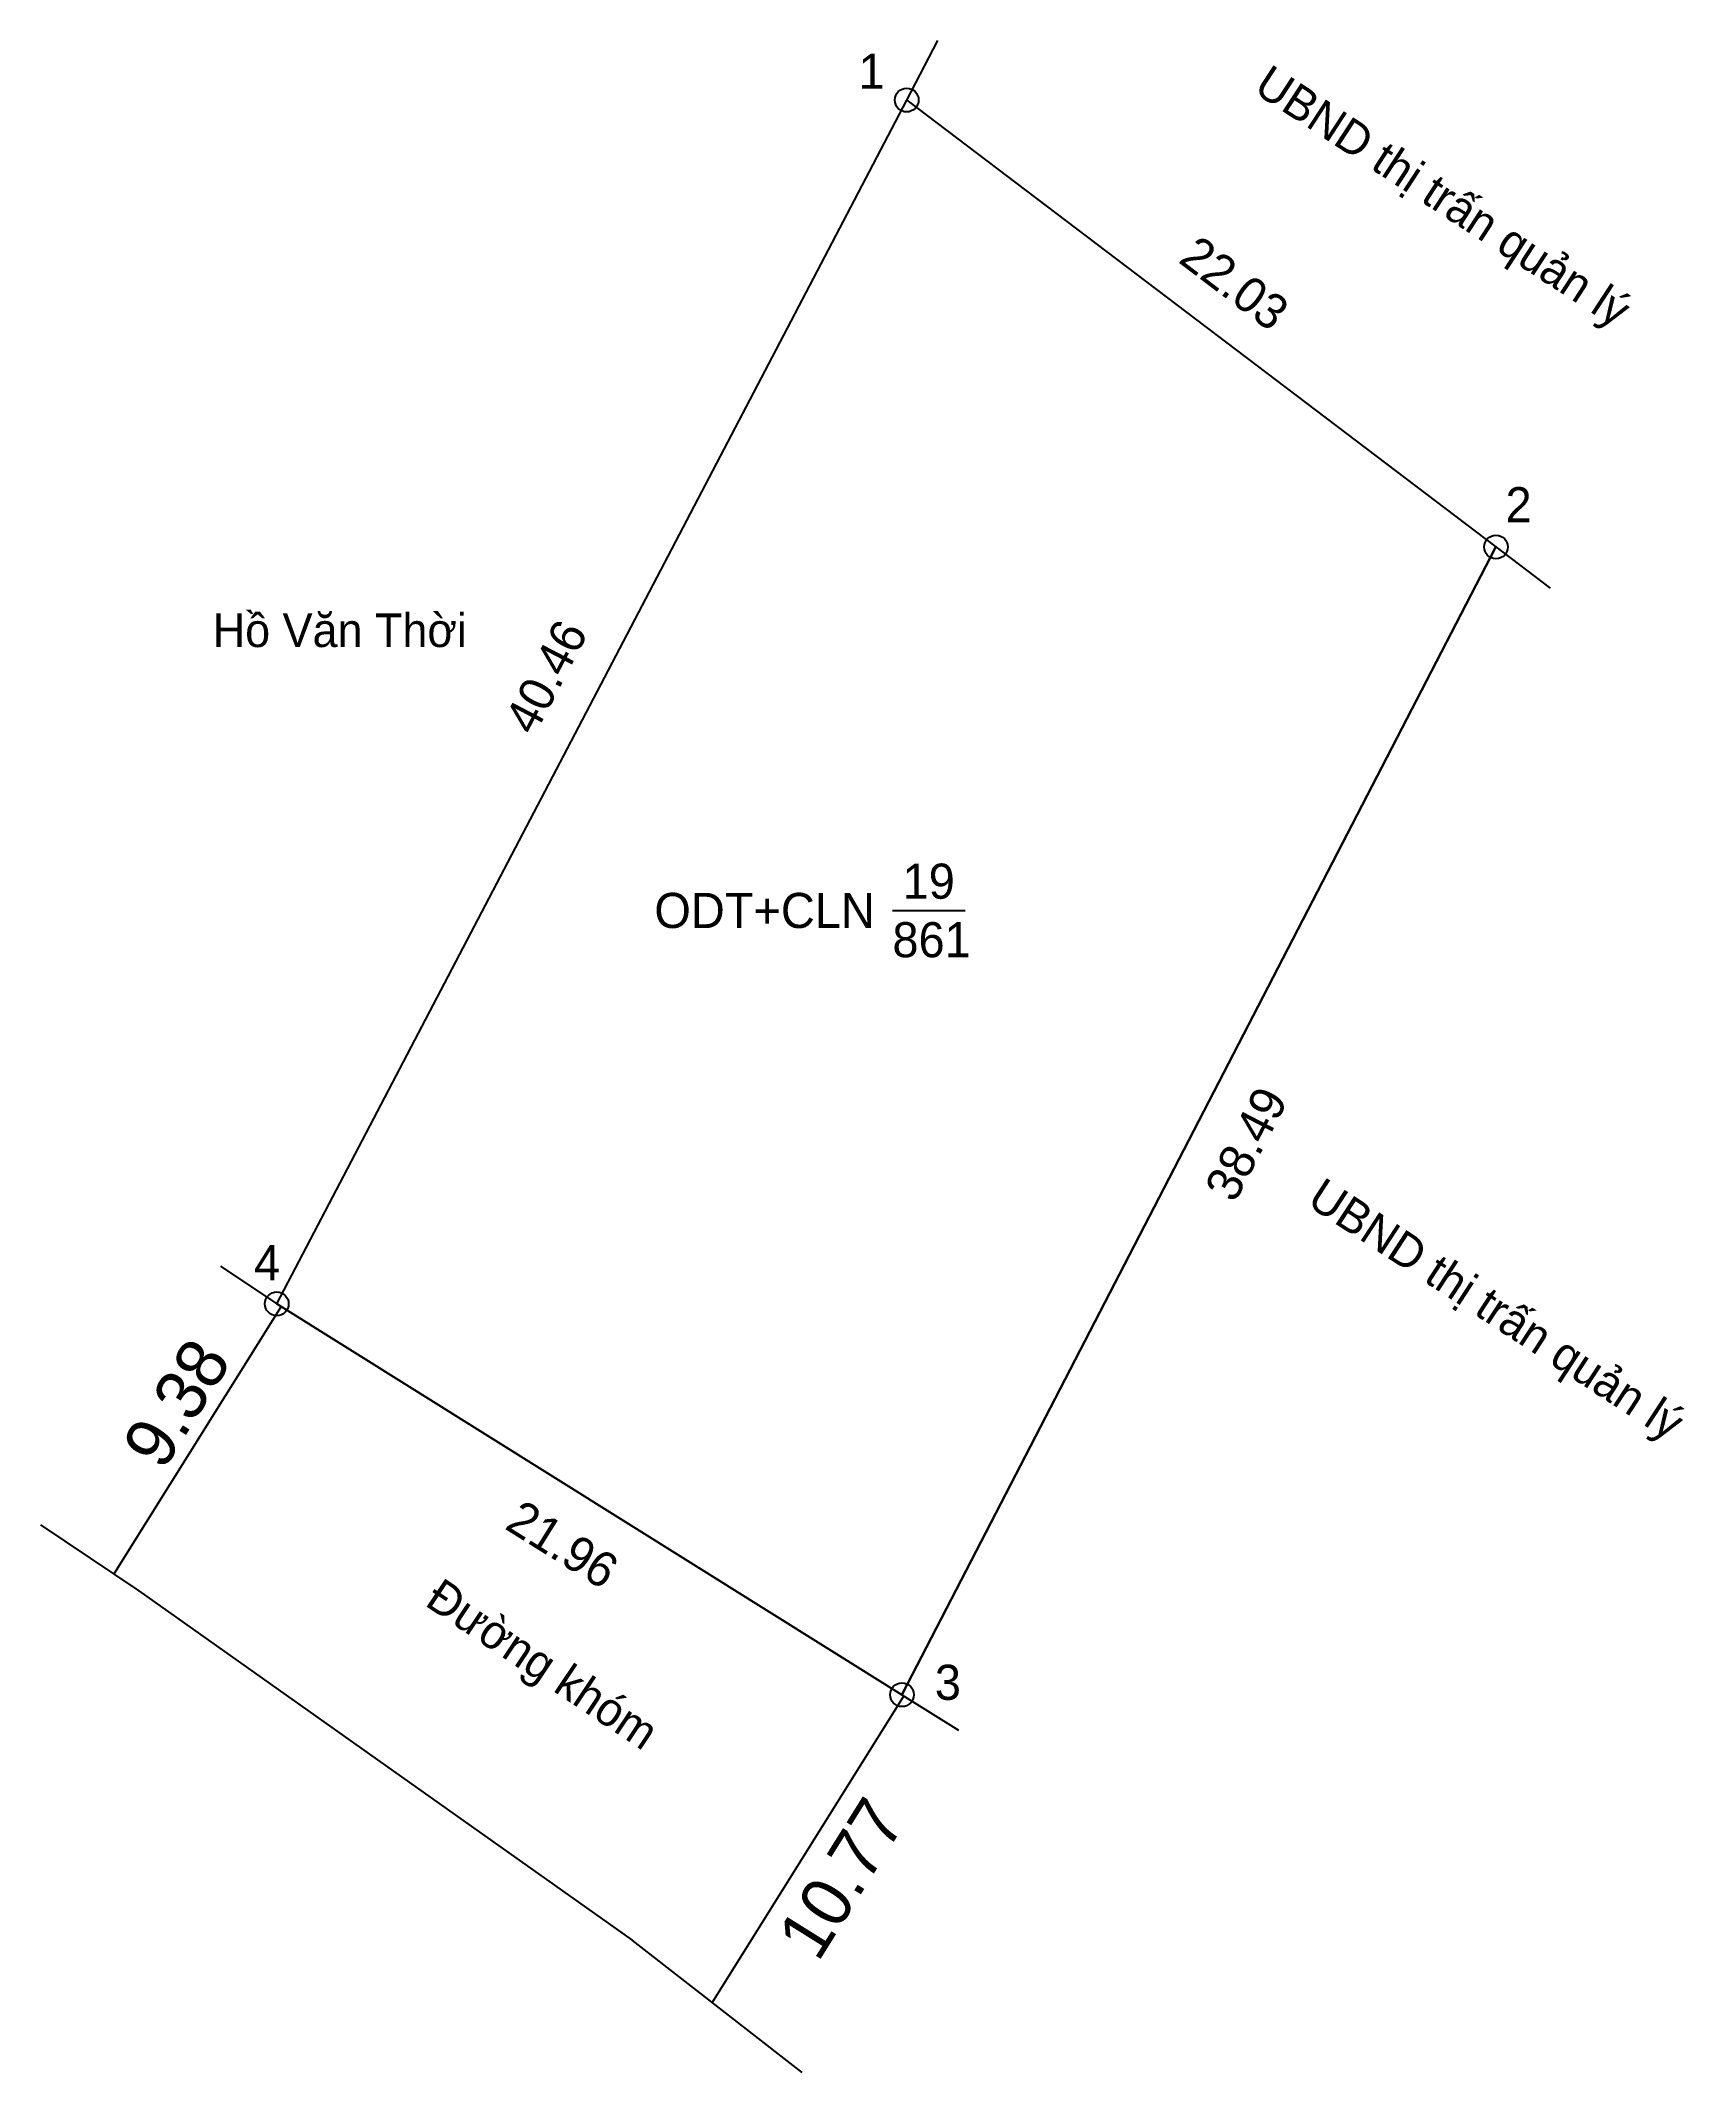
# Model space of a CAD drawing. Extents: x 535827.4 to 535876.3, y 1839292.3 to 1839352.8.
import ezdxf

# ---------------------------------------------------------------- set-up
doc = ezdxf.new("R2010")
doc.units = 0
for name, color, linetype in [('CanhThua', 7, 'Continuous'), ('ChieuDaiCanhThua', 7, 'Continuous'), ('Level 1', 7, 'Continuous'), ('Level 10', 7, 'Continuous'), ('Level 16', 7, 'Continuous'), ('MocDinhThua', 7, 'Continuous'), ('NhanDiaChinhThua', 7, 'Continuous'), ('SoHieuDinhThua', 7, 'Continuous')]:
    doc.layers.add(name, color=color, linetype=linetype)

msp = doc.modelspace()

# ---------------------------------------------------------------- linework, layer by layer
at = {"layer": 'CanhThua'}
for p, q in [((535834.41, 1839315.15), (535853.17, 1839351)), ((535853.17, 1839351), (535870.72, 1839337.69)), ((535870.72, 1839337.69), (535853.03, 1839303.51)), ((535853.03, 1839303.51), (535834.41, 1839315.15))]:
    msp.add_line(p, q, dxfattribs=at)
at = {"layer": 'Level 10'}
for p, q in [((535853.17, 1839351), (535854.094, 1839352.769)), ((535834.41, 1839315.15), (535853.17, 1839351)), ((535853.17, 1839351), (535870.72, 1839337.69)), ((535853.03, 1839303.51), (535870.72, 1839337.69)), ((535870.72, 1839337.69), (535872.337, 1839336.463)), ((535832.738, 1839316.268), (535834.41, 1839315.15)), ((535834.54, 1839315.069), (535829.569, 1839307.117)), ((535834.41, 1839315.15), (535853.03, 1839303.51)), ((535827.377, 1839308.569), (535830.3, 1839306.6)), ((535830.3, 1839306.6), (535844.99, 1839296.2)), ((535853.083, 1839303.477), (535847.375, 1839294.346)), ((535853.03, 1839303.51), (535854.717, 1839302.455))]:
    msp.add_line(p, q, dxfattribs=at)
msp.add_lwpolyline([(535850.054, 1839292.264), (535844.99, 1839296.2)], dxfattribs=at)
at = {"layer": 'MocDinhThua'}
for centre in [(535853.17, 1839351), (535870.72, 1839337.69), (535834.41, 1839315.15), (535853.03, 1839303.51)]:
    msp.add_circle(centre, 0.354, dxfattribs=at)
at = {"layer": 'NhanDiaChinhThua'}
msp.add_line((535852.744, 1839326.866), (535854.913, 1839326.866), dxfattribs=at)

# ---------------------------------------------------------------- texts
at = {"layer": 'ChieuDaiCanhThua'}
for s, rotation, p in [('22.03', 322.82315, (535861.227, 1839346.19)), ('40.46', 62.37732, (535842.077, 1839332.036)), ('38.49', 62.63599, (535862.938, 1839318.125)), ('21.96', 327.98909, (535841.162, 1839308.474))]:
    msp.add_text(s, height=1.0457, rotation=rotation, dxfattribs=at).set_placement(p)
at = {"layer": 'Level 1'}
for s, p in [('9.38', (535831.021, 1839310.146)), ('10.77', (535850.527, 1839295.517))]:
    msp.add_text(s, height=1.5, rotation=57.98909, dxfattribs=at).set_placement(p)
at = {"layer": 'Level 16'}
for s, height, rotation, p in [('UBND thị trấn quản lý', 1.00002, 326.88328, (535863.46, 1839351.253)), ('UBND thị trấn quản lý', 1.00002, 326.88328, (535865.047, 1839318.112)), ('Đường khóm', 1, 326.28921, (535838.781, 1839306.191))]:
    msp.add_text(s, height=height, rotation=rotation, dxfattribs=at).set_placement(p)
msp.add_text('Hồ Văn Thời', height=1.00002, dxfattribs=at).set_placement((535832.503, 1839334.71))
at = {"layer": 'NhanDiaChinhThua'}
for s, p in [('19', (535853.048, 1839327.215)), ('ODT+CLN', (535845.655, 1839326.343)), ('861', (535852.744, 1839325.472))]:
    msp.add_text(s, height=1.0457, dxfattribs=at).set_placement(p)
at = {"layer": 'SoHieuDinhThua'}
for s, p in [('1', (535851.736, 1839351.334)), ('2', (535871.004, 1839338.426)), ('4', (535833.733, 1839315.853)), ('3', (535854.008, 1839303.357))]:
    msp.add_text(s, height=1.046, dxfattribs=at).set_placement(p)

doc.saveas('drawing.dxf')
